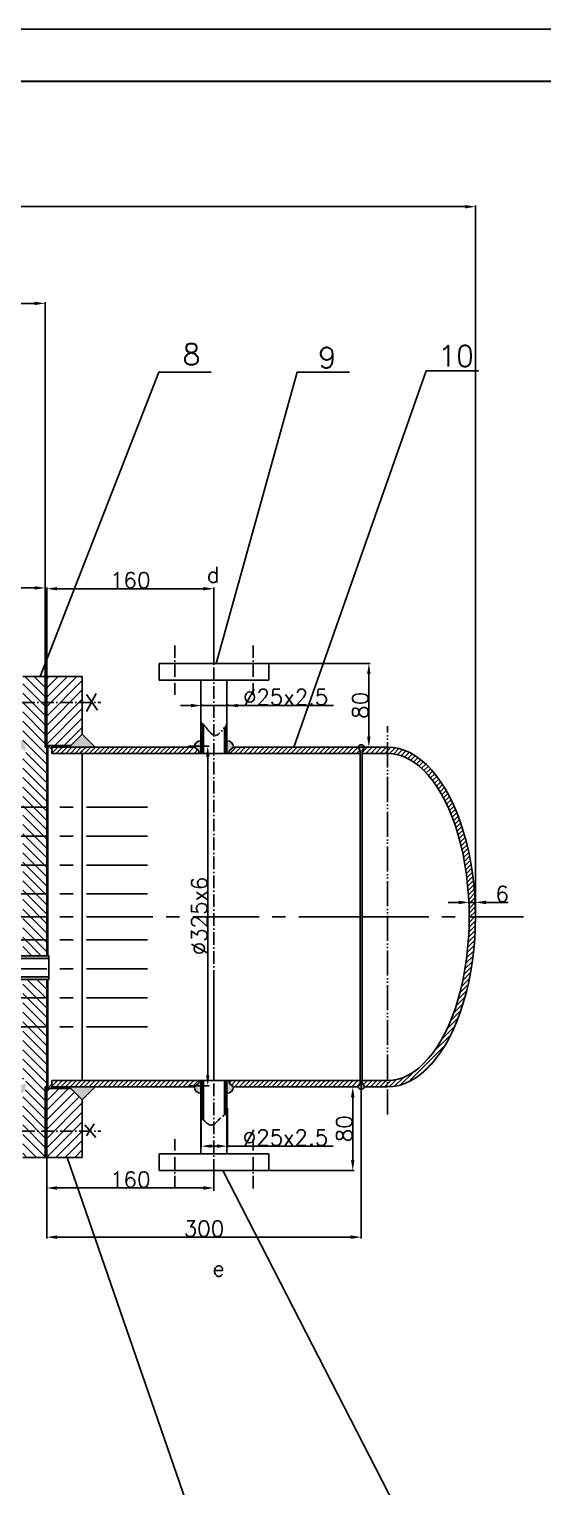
# Model space of a CAD drawing. Header units: millimetres. Extents: x 0 to 4205, y 0 to 2970.
# Drawn here: x 2637 to 3129, y 1576 to 2970 of the extents above; entities that cross this region are included whole.
import ezdxf

# ---------------------------------------------------------------- set-up
doc = ezdxf.new("R2010")
doc.units = ezdxf.units.MM
for name, pattern in [('ACAD_ISO05W100', [33, 24, -3, 0, -3, 0, -3]), ('ACAD_ISO10W100', [18, 12, -3, 0, -3]), ('CENTER', [50.8, 31.75, -6.35, 6.35, -6.35]), ('CENTERX2', [101.6, 63.5, -12.7, 12.7, -12.7])]:
    doc.linetypes.add(name, pattern=pattern)
for name, color, linetype in [('中心线', 10, 'CENTER'), ('双点划线', 90, 'ACAD_ISO10W100'), ('文字', 130, 'Continuous'), ('点划线', 51, 'Continuous'), ('粗线', 160, 'Continuous'), ('细线', 7, 'Continuous')]:
    doc.layers.add(name, color=color, linetype=linetype)
doc.styles.get("Standard").update_dxf_attribs({"font": 'txt.shx'})
doc.dimstyles.new('ISO-25', dxfattribs={"dimtxt": 15, "dimasz": 10, "dimexe": 1.25, "dimexo": 0.625, "dimtad": 1, "dimdsep": 46, "dimtxsty": 'Standard', "dimcen": 10, "dimadec": 0, "dimazin": 0, "dimtfac": 1, "dimtmove": 0, "dimatfit": 3, "dimldrblk": 'NONE', "dimfxl": 0, "dimarcsym": 0})

# ---------------------------------------------------------------- blocks, each defined once
blk = doc.blocks.new('*D9')
at = {"layer": 'Defpoints', "color": 0}
for p in [(2654.2, 1890.7), (2814.2, 1878.2), (2814.2, 1861.5)]:
    blk.add_point(p, dxfattribs=at)
at = {"layer": '细线', "color": 0, "lineweight": -2}
for p, q in [((2654.2, 1890.1), (2654.2, 1860.3)), ((2814.2, 1877.6), (2814.2, 1860.3)), ((2664.2, 1861.5), (2804.2, 1861.5))]:
    blk.add_line(p, q, dxfattribs=at)
at = {"layer": '细线', "color": 0}
for points in [[(2664.2, 1863.2), (2664.2, 1859.8), (2654.2, 1861.5)], [(2804.2, 1863.2), (2804.2, 1859.8), (2814.2, 1861.5)]]:
    blk.add_solid(points, dxfattribs=at)
at = {"layer": '细线', "color": 0, "insert": (2734.2, 1869.6), "char_height": 15, "attachment_point": 5}
blk.add_mtext('160', dxfattribs=at)
blk = doc.blocks.new('_None')
blk = doc.blocks.new('*D10')
at = {"layer": 'Defpoints', "color": 0}
for p in [(2814.2, 2434.7), (2814.2, 2363.2), (2654.2, 2350.7)]:
    blk.add_point(p, dxfattribs=at)
at = {"layer": '细线', "color": 0, "lineweight": -2}
for p, q in [((2654.2, 2351.4), (2654.2, 2436)), ((2664.2, 2434.7), (2804.2, 2434.7)), ((2814.2, 2363.9), (2814.2, 2436))]:
    blk.add_line(p, q, dxfattribs=at)
at = {"layer": '细线', "color": 0}
for points in [[(2664.2, 2436.4), (2664.2, 2433.1), (2654.2, 2434.7)], [(2804.2, 2436.4), (2804.2, 2433.1), (2814.2, 2434.7)]]:
    blk.add_solid(points, dxfattribs=at)
at = {"layer": '细线', "color": 0, "insert": (2734.2, 2442.9), "char_height": 15, "attachment_point": 5}
blk.add_mtext('160', dxfattribs=at)
blk = doc.blocks.new('*D21')
at = {"layer": 'Defpoints', "color": 0}
for p in [(3064.5, 2800.2), (313, 2122), (3064.5, 2120.7)]:
    blk.add_point(p, dxfattribs=at)
at = {"layer": '细线', "color": 0, "lineweight": -2}
for p, q in [((313, 2122.6), (313, 2801.4)), ((323, 2800.2), (3054.5, 2800.2)), ((3064.5, 2121.4), (3064.5, 2801.4))]:
    blk.add_line(p, q, dxfattribs=at)
at = {"layer": '细线', "color": 0}
for points in [[(323, 2801.8), (323, 2798.5), (313, 2800.2)], [(3054.5, 2801.8), (3054.5, 2798.5), (3064.5, 2800.2)]]:
    blk.add_solid(points, dxfattribs=at)
at = {"layer": '细线', "color": 0, "insert": (1688.7, 2808.3), "char_height": 15, "attachment_point": 5}
blk.add_mtext('2512', dxfattribs=at)
blk = doc.blocks.new('*D24')
at = {"layer": 'Defpoints', "color": 0}
for p in [(2652.7, 2707.7), (747.7, 2351.4), (2652.7, 2283.2)]:
    blk.add_point(p, dxfattribs=at)
at = {"layer": '细线', "color": 0, "lineweight": -2}
for p, q in [((747.7, 2352), (747.7, 2708.9)), ((757.7, 2707.7), (2642.7, 2707.7)), ((2652.7, 2283.9), (2652.7, 2708.9))]:
    blk.add_line(p, q, dxfattribs=at)
at = {"layer": '细线', "color": 0}
for points in [[(757.7, 2709.3), (757.7, 2706), (747.7, 2707.7)], [(2642.7, 2709.3), (2642.7, 2706), (2652.7, 2707.7)]]:
    blk.add_solid(points, dxfattribs=at)
at = {"layer": '细线', "color": 0, "insert": (1700.2, 2715.8), "char_height": 15, "attachment_point": 5}
blk.add_mtext('1665', dxfattribs=at)
blk = doc.blocks.new('*D31')
at = {"layer": 'Defpoints', "color": 0}
for p in [(2652.7, 2435.5), (2454.7, 2403.9), (2652.7, 2350.7)]:
    blk.add_point(p, dxfattribs=at)
at = {"layer": '细线', "color": 0, "lineweight": -2}
for p, q in [((2454.7, 2404.5), (2454.7, 2436.8)), ((2464.7, 2435.5), (2642.7, 2435.5)), ((2652.7, 2351.4), (2652.7, 2436.8))]:
    blk.add_line(p, q, dxfattribs=at)
at = {"layer": '细线', "color": 0}
for points in [[(2464.7, 2437.2), (2464.7, 2433.8), (2454.7, 2435.5)], [(2642.7, 2437.2), (2642.7, 2433.8), (2652.7, 2435.5)]]:
    blk.add_solid(points, dxfattribs=at)
at = {"layer": '细线', "color": 0, "insert": (2553.7, 2443.6), "char_height": 15, "attachment_point": 5}
blk.add_mtext('200', dxfattribs=at)
blk = doc.blocks.new('*D34')
at = {"layer": 'Defpoints', "color": 0}
for p in [(2802.3, 2323), (2827.3, 2323), (2827.3, 2323)]:
    blk.add_point(p, dxfattribs=at)
at = {"layer": '细线', "color": 0, "lineweight": -2}
for p, q in [((2792.3, 2323), (2782.3, 2323)), ((2802.3, 2323.6), (2802.3, 2324.2)), ((2802.3, 2323), (2812.3, 2323)), ((2812.3, 2323), (2817.3, 2323)), ((2827.3, 2323), (2817.3, 2323)), ((2827.3, 2323.6), (2827.3, 2324.2)), ((2827.3, 2323), (2928.6, 2323)), ((2837.3, 2323), (2847.3, 2323))]:
    blk.add_line(p, q, dxfattribs=at)
at = {"layer": '细线', "color": 0}
for points in [[(2792.3, 2324.6), (2792.3, 2321.3), (2802.3, 2323)], [(2837.3, 2324.6), (2837.3, 2321.3), (2827.3, 2323)]]:
    blk.add_solid(points, dxfattribs=at)
at = {"layer": '细线', "color": 0, "insert": (2882.9, 2331.1), "char_height": 15, "attachment_point": 5}
blk.add_mtext('%%c25x2.5', dxfattribs=at)
blk = doc.blocks.new('*D35')
at = {"layer": 'Defpoints', "color": 0}
for p in [(2789.2, 2284.2), (2789.7, 1959.2), (2808.3, 1959.2)]:
    blk.add_point(p, dxfattribs=at)
at = {"layer": '细线', "color": 0, "lineweight": -2}
for p, q in [((2789.9, 2284.2), (2809.6, 2284.2)), ((2808.3, 2274.2), (2808.3, 1969.2)), ((2790.3, 1959.2), (2809.6, 1959.2))]:
    blk.add_line(p, q, dxfattribs=at)
at = {"layer": '细线', "color": 0}
for points in [[(2806.7, 2274.2), (2810, 2274.2), (2808.3, 2284.2)], [(2806.7, 1969.2), (2810, 1969.2), (2808.3, 1959.2)]]:
    blk.add_solid(points, dxfattribs=at)
at = {"layer": '细线', "color": 0, "insert": (2800.2, 2121.7), "char_height": 15, "attachment_point": 5, "rotation": 90}
blk.add_mtext('%%c325x6', dxfattribs=at)
blk = doc.blocks.new('*D36')
at = {"layer": 'Defpoints', "color": 0}
for p in [(2827.1, 1938.4), (2802.1, 1935.8), (2827.1, 1901.5)]:
    blk.add_point(p, dxfattribs=at)
at = {"layer": '细线', "color": 0, "lineweight": -2}
for p, q in [((2802.1, 1935.2), (2802.1, 1900.3)), ((2827.1, 1937.7), (2827.1, 1900.3)), ((2812.1, 1901.5), (2817.1, 1901.5)), ((2827.1, 1901.5), (2928.4, 1901.5))]:
    blk.add_line(p, q, dxfattribs=at)
at = {"layer": '细线', "color": 0}
for points in [[(2812.1, 1903.2), (2812.1, 1899.9), (2802.1, 1901.5)], [(2817.1, 1903.2), (2817.1, 1899.9), (2827.1, 1901.5)]]:
    blk.add_solid(points, dxfattribs=at)
at = {"layer": '细线', "color": 0, "insert": (2882.7, 1909.7), "char_height": 15, "attachment_point": 5}
blk.add_mtext('%%c25x2.5', dxfattribs=at)
blk = doc.blocks.new('*D37')
at = {"layer": 'Defpoints', "color": 0}
for p in [(2955.2, 1964.2), (2654.2, 1890.7), (2955.2, 1814.5)]:
    blk.add_point(p, dxfattribs=at)
at = {"layer": '细线', "color": 0, "lineweight": -2}
for p, q in [((2955.2, 1963.6), (2955.2, 1813.3)), ((2654.2, 1890.1), (2654.2, 1813.3)), ((2664.2, 1814.5), (2945.2, 1814.5))]:
    blk.add_line(p, q, dxfattribs=at)
at = {"layer": '细线', "color": 0}
for points in [[(2664.2, 1816.2), (2664.2, 1812.8), (2654.2, 1814.5)], [(2945.2, 1816.2), (2945.2, 1812.8), (2955.2, 1814.5)]]:
    blk.add_solid(points, dxfattribs=at)
at = {"layer": '细线', "color": 0, "insert": (2804.7, 1822.6), "char_height": 15, "attachment_point": 5}
blk.add_mtext('300', dxfattribs=at)
blk = doc.blocks.new('*D66')
at = {"layer": 'Defpoints', "color": 0}
for p in [(2846.7, 2363.2), (2832.9, 2283.2), (2962.5, 2283.2)]:
    blk.add_point(p, dxfattribs=at)
at = {"layer": '细线', "color": 0, "lineweight": -2}
for p, q in [((2847.4, 2363.2), (2963.7, 2363.2)), ((2962.5, 2353.2), (2962.5, 2293.2)), ((2833.5, 2283.2), (2963.7, 2283.2))]:
    blk.add_line(p, q, dxfattribs=at)
at = {"layer": '细线', "color": 0}
for points in [[(2960.8, 2353.2), (2964.1, 2353.2), (2962.5, 2363.2)], [(2960.8, 2293.2), (2964.1, 2293.2), (2962.5, 2283.2)]]:
    blk.add_solid(points, dxfattribs=at)
at = {"layer": '细线', "color": 0, "insert": (2954.3, 2323.2), "char_height": 15, "attachment_point": 5, "rotation": 90}
blk.add_mtext('80', dxfattribs=at)
blk = doc.blocks.new('*D67')
at = {"layer": 'Defpoints', "color": 0}
for p in [(3064.5, 2134.7), (3058.5, 2120.7), (3064.5, 2121.6)]:
    blk.add_point(p, dxfattribs=at)
at = {"layer": '细线', "color": 0, "lineweight": -2}
for p, q in [((3048.5, 2134.7), (3038.5, 2134.7)), ((3058.5, 2121.4), (3058.5, 2136)), ((3058.5, 2134.7), (3064.5, 2134.7)), ((3064.5, 2122.2), (3064.5, 2136)), ((3074.5, 2134.7), (3095.7, 2134.7))]:
    blk.add_line(p, q, dxfattribs=at)
at = {"layer": '细线', "color": 0}
for points in [[(3048.5, 2136.4), (3048.5, 2133), (3058.5, 2134.7)], [(3074.5, 2136.4), (3074.5, 2133), (3064.5, 2134.7)]]:
    blk.add_solid(points, dxfattribs=at)
at = {"layer": '细线', "color": 0, "insert": (3090.1, 2142.8), "char_height": 15, "attachment_point": 5}
blk.add_mtext('6', dxfattribs=at)
blk = doc.blocks.new('*D84')
at = {"layer": 'Defpoints', "color": 0}
for p in [(2833.8, 1958.2), (2866.7, 1878.2), (2947.1, 1878.2)]:
    blk.add_point(p, dxfattribs=at)
at = {"layer": '细线', "color": 0, "lineweight": -2}
for p, q in [((2834.4, 1958.2), (2948.3, 1958.2)), ((2947.1, 1948.2), (2947.1, 1888.2)), ((2867.4, 1878.2), (2948.3, 1878.2))]:
    blk.add_line(p, q, dxfattribs=at)
at = {"layer": '细线', "color": 0}
for points in [[(2945.4, 1948.2), (2948.7, 1948.2), (2947.1, 1958.2)], [(2945.4, 1888.2), (2948.7, 1888.2), (2947.1, 1878.2)]]:
    blk.add_solid(points, dxfattribs=at)
at = {"layer": '细线', "color": 0, "insert": (2938.9, 1918.2), "char_height": 15, "attachment_point": 5, "rotation": 90}
blk.add_mtext('80', dxfattribs=at)

msp = doc.modelspace()

# ---------------------------------------------------------------- hatches: boundary and pattern name
at = {"layer": '文字'}
h = msp.add_hatch(dxfattribs=at)
h.set_pattern_fill('ANSI31', color=256, scale=2, angle=90, style=0)
h.paths.add_polyline_path([(2652.729, 2350.738), (2631.229, 2350.738), (2631.229, 2325.738), (2652.729, 2325.738)])
h.paths.add_polyline_path([(2652.729, 2325.738), (2631.229, 2325.738), (2631.229, 2289.218), (2634.229, 2286.238), (2634.229, 2275.738), (2631.229, 2275.738), (2631.229, 2225.868), (2654.229, 2225.868), (2654.229, 2277.238), (2654.229, 2283.238), (2652.729, 2283.238)])
h.paths.add_polyline_path([(2654.229, 2225.868), (2631.229, 2225.868), (2631.229, 2198.158), (2654.229, 2198.158)])
h.paths.add_polyline_path([(2654.229, 2198.158), (2631.229, 2198.158), (2631.229, 2170.448), (2654.229, 2170.448)])
h.paths.add_polyline_path([(2654.229, 2170.448), (2631.229, 2170.448), (2631.229, 2142.738), (2654.229, 2142.738)])
h.paths.add_polyline_path([(2654.229, 2142.738), (2631.229, 2142.738), (2631.229, 2120.738), (2654.229, 2120.738)])
h.paths.add_polyline_path([(2654.229, 2120.738), (2631.229, 2120.738), (2631.229, 2098.738), (2654.229, 2098.738)])
h.paths.add_polyline_path([(2654.229, 2098.738), (2631.229, 2098.738), (2631.229, 2083.528), (2654.229, 2083.528)])
h.paths.add_polyline_path([(2654.229, 2061.028), (2631.229, 2061.028), (2631.229, 2043.318), (2654.229, 2043.318)])
h.paths.add_polyline_path([(2654.229, 2043.318), (2631.229, 2043.318), (2631.229, 2015.608), (2654.229, 2015.608)])
h.paths.add_polyline_path([(2654.229, 2015.608), (2631.229, 2015.608), (2631.229, 1965.738), (2634.229, 1965.738), (2634.229, 1962.238), (2634.229, 1955.238), (2631.229, 1952.258), (2631.229, 1915.738), (2652.729, 1915.738), (2652.729, 1958.238), (2654.229, 1958.238), (2654.229, 1964.238)])
h.paths.add_polyline_path([(2652.729, 1915.738), (2631.229, 1915.738), (2631.229, 1890.738), (2652.729, 1890.738)])
h = msp.add_hatch(dxfattribs=at)
h.set_pattern_fill('ANSI37', color=256, scale=0.25, style=0)
h.paths.add_polyline_path([(2654.229, 2350.738), (2652.729, 2350.738), (2652.729, 2338.738), (2654.229, 2338.738)])
h.paths.add_polyline_path([(2654.229, 2312.738), (2652.729, 2312.738), (2652.729, 2283.238), (2654.229, 2283.238)])
h.paths.add_polyline_path([(2654.229, 1958.238), (2652.729, 1958.238), (2652.729, 1928.738), (2654.229, 1928.738)])
h.paths.add_polyline_path([(2654.229, 1902.738), (2652.729, 1902.738), (2652.729, 1890.738), (2654.229, 1890.738)])
h = msp.add_hatch(dxfattribs=at)
h.set_pattern_fill('ANSI31', color=256, scale=2, style=0)
h.paths.add_polyline_path([(2688.229, 2350.738), (2656.229, 2350.738), (2654.229, 2350.738), (2654.229, 2325.738), (2688.229, 2325.738)])
h.paths.add_polyline_path([(2688.229, 1915.738), (2654.229, 1915.738), (2654.229, 1890.738), (2656.229, 1890.738), (2688.229, 1890.738)])
h.paths.add_polyline_path([(2677.229, 2284.738), (2688.229, 2295.738), (2688.229, 2325.738), (2654.229, 2325.738), (2654.229, 2284.738)])
h.paths.add_polyline_path([(2688.229, 1945.738), (2677.229, 1956.738), (2654.229, 1956.738), (2654.229, 1915.738), (2688.229, 1915.738)])
h = msp.add_hatch(dxfattribs=at)
h.set_pattern_fill('ANSI31', color=256, scale=0.25, angle=90, style=0)
edge = h.paths.add_edge_path()
edge.add_spline(control_points=[(2826.717, 2305.35), (2825.873, 2304.24), (2825.04, 2303.101), (2824.217, 2301.996)], knot_values=[54.02409437, 54.02409437, 54.02409437, 54.02409437, 57.40493675, 57.40493675, 57.40493675, 57.40493675], degree=3, periodic=0)
edge.add_line((2824.217, 2301.996), (2824.217, 2277.238))
edge.add_line((2824.217, 2277.238), (2826.717, 2277.238))
edge.add_line((2826.717, 2277.238), (2826.717, 2305.35))
edge = h.paths.add_edge_path()
edge.add_spline(control_points=[(2804.217, 2304.721), (2803.409, 2305.538), (2802.578, 2306.273), (2801.717, 2306.863)], knot_values=[22.89540371, 22.89540371, 22.89540371, 22.89540371, 25.95699205, 25.95699205, 25.95699205, 25.95699205], degree=3, periodic=0)
edge.add_line((2801.717, 2306.863), (2801.717, 2277.238))
edge.add_line((2801.717, 2277.238), (2804.217, 2277.238))
edge.add_line((2804.217, 2277.238), (2804.217, 2304.721))
edge = h.paths.add_edge_path()
edge.add_line((2826.717, 1964.238), (2824.217, 1964.238))
edge.add_line((2824.217, 1964.238), (2824.217, 1930.962))
edge.add_spline(control_points=[(2824.217, 1930.962), (2824.511, 1931.072), (2825.345, 1931.291), (2826.177, 1931.21), (2826.717, 1931.059)], knot_values=[52.09360742, 52.09360742, 52.09360742, 52.09360742, 53.19528586, 55.22456779, 55.22456779, 55.22456779, 55.22456779], degree=3, periodic=0)
edge.add_line((2826.717, 1931.059), (2826.717, 1964.238))
edge = h.paths.add_edge_path()
edge.add_line((2804.217, 1964.238), (2801.717, 1964.238))
edge.add_line((2801.717, 1964.238), (2801.717, 1928.553))
edge.add_spline(control_points=[(2801.717, 1928.553), (2802.553, 1927.966), (2803.387, 1927.252), (2804.217, 1926.509)], knot_values=[24.7593455, 24.7593455, 24.7593455, 24.7593455, 27.71247133, 27.71247133, 27.71247133, 27.71247133], degree=3, periodic=0)
edge.add_line((2804.217, 1926.509), (2804.217, 1964.238))
edge = h.paths.add_edge_path()
edge.add_line((1788.724, 1964.238), (1786.224, 1964.238))
edge.add_line((1786.224, 1964.238), (1786.224, 1912.844))
edge.add_spline(control_points=[(1786.224, 1912.844), (1787.051, 1913.438), (1787.885, 1914.116), (1788.724, 1914.856)], knot_values=[64.6773214, 64.6773214, 64.6773214, 64.6773214, 67.70936171, 67.70936171, 67.70936171, 67.70936171], degree=3, periodic=0)
edge.add_line((1788.724, 1914.856), (1788.724, 1964.238))
edge = h.paths.add_edge_path()
edge.add_line((1766.224, 1964.238), (1763.724, 1964.238))
edge.add_line((1763.724, 1964.238), (1763.724, 1924.631))
edge.add_spline(control_points=[(1763.724, 1924.631), (1764.576, 1923.873), (1765.407, 1923.016), (1766.224, 1922.105)], knot_values=[34.55100442, 34.55100442, 34.55100442, 34.55100442, 37.86972852, 37.86972852, 37.86972852, 37.86972852], degree=3, periodic=0)
edge.add_line((1766.224, 1922.105), (1766.224, 1964.238))
msp.add_hatch(color=10, dxfattribs=at).paths.add_polyline_path([(2956.229, 2279.238), (2958.311, 2283.238, 0.74108508), (2952.146, 2283.238), (2954.229, 2279.238), (2954.229, 1962.238), (2952.146, 1958.238, 0.74108508), (2958.311, 1958.238), (2956.229, 1962.238)])
h = msp.add_hatch(color=6, dxfattribs=at)
h.paths.add_polyline_path([(2454.729, 2083.528), (1676.305, 2083.528), (1676.305, 2081.028), (2454.729, 2081.028)])
h.paths.add_polyline_path([(2454.729, 2063.528), (1676.305, 2063.528), (1676.305, 2061.028), (2454.729, 2061.028)])
h.paths.add_polyline_path([(2656.229, 2083.528), (2454.729, 2083.528), (2454.729, 2081.028), (2656.229, 2081.028)])
h.paths.add_polyline_path([(2656.229, 2063.528), (2454.729, 2063.528), (2454.729, 2061.028), (2656.229, 2061.028)])
at = {"layer": '细线'}
h = msp.add_hatch(color=1, dxfattribs=at)
h.paths.add_polyline_path([(771.229, 2289.107), (768.311, 2286.238), (768.229, 2279.238), (775.183, 2283.238), (777.08, 2283.238, 0.45754029)])
h.paths.add_polyline_path([(777.08, 1958.238), (775.183, 1958.238), (768.229, 1962.238), (768.311, 1955.239), (771.229, 1952.37, 0.45754029)])
h.paths.add_polyline_path([(2634.229, 2286.238), (2631.229, 2289.218, 0.41421356), (2625.249, 2283.238), (2627.283, 2283.238), (2634.229, 2279.238)])
h.paths.add_polyline_path([(2634.229, 1955.238), (2634.229, 1962.238), (2627.247, 1958.218), (2627.267, 1958.238), (2625.249, 1958.238, 0.41421356), (2631.229, 1952.258)])
h.paths.add_polyline_path([(2688.229, 2295.738), (2675.729, 2283.238), (2700.7, 2283.238)])
h.paths.add_polyline_path([(2659.229, 2284.738), (2655.229, 2284.738), (2659.229, 2280.797)])
h.paths.add_polyline_path([(2659.229, 1960.68), (2655.229, 1956.738), (2659.229, 1956.738)])
h.paths.add_polyline_path([(2700.7, 1958.238), (2675.729, 1958.238), (2688.229, 1945.738)])
h = msp.add_hatch(color=1, dxfattribs=at)
h.paths.add_polyline_path([(2801.717, 2289.368, 0.41421356), (2795.587, 2283.238), (2799.717, 2279.774), (2799.717, 2277.238), (2801.717, 2277.238)])
h.paths.add_polyline_path([(2826.717, 2289.368), (2826.717, 2277.238), (2828.74, 2277.238), (2828.74, 2279.774), (2832.87, 2283.238, 0.41534281)])
h = msp.add_hatch(color=1, dxfattribs=at)
h.paths.add_polyline_path([(2801.717, 1964.238), (2799.717, 1964.238), (2799.717, 1961.702), (2795.587, 1958.238, 0.41421356), (2801.717, 1952.108)])
h.paths.add_polyline_path([(2832.87, 1958.238), (2828.74, 1961.702), (2828.74, 1964.238), (2826.717, 1964.238), (2826.717, 1952.108, 0.41534281)])

# ---------------------------------------------------------------- linework, layer by layer
at = {"layer": '中心线', "linetype": 'CENTERX2'}
for p, q in [((1676.305, 2225.868), (2750.738, 2225.868)), ((1676.305, 2198.158), (2750.738, 2198.158)), ((1676.305, 2170.448), (2750.738, 2170.448)), ((1676.305, 2142.738), (2750.738, 2142.738)), ((1676.305, 2098.738), (2750.738, 2098.738)), ((1676.305, 2071.028), (2750.738, 2071.028)), ((1676.305, 2043.318), (2750.738, 2043.318)), ((1676.305, 2015.608), (2750.738, 2015.608))]:
    msp.add_line(p, q, dxfattribs=at)
at = {"layer": '中心线', "color": 2, "linetype": 'CENTERX2'}
for p, q in [((1676.305, 2120.738), (2954.229, 2120.738)), ((2956.229, 2120.738), (3110.447, 2120.738))]:
    msp.add_line(p, q, dxfattribs=at)
at = {"layer": '双点划线', "linetype": 'ACAD_ISO05W100'}
msp.add_line((2980.229, 1931.847), (2980.229, 2303.257), dxfattribs=at)
for points, knots in [([(2801.717, 2306.863), (2806.758, 2303.412), (2814.534, 2287.137), (2822.578, 2299.906), (2826.717, 2305.35)], [22.89540371, 22.89540371, 22.89540371, 22.89540371, 40.82778476, 57.40493675, 57.40493675, 57.40493675, 57.40493675]), ([(2801.717, 1928.553), (2805.18, 1926.121), (2813.113, 1915.422), (2821.331, 1931.682), (2826.177, 1931.21), (2826.717, 1931.059)], [24.7593455, 24.7593455, 24.7593455, 24.7593455, 36.98666618, 53.19528586, 55.22456779, 55.22456779, 55.22456779, 55.22456779])]:
    msp.add_open_spline(points, degree=3, knots=knots, dxfattribs=at)
at = {"layer": '文字'}
for p, q in [((2659.229, 2282.058), (2660.409, 2283.238)), ((2659.229, 2277.568), (2664.899, 2283.238)), ((2663.389, 2277.238), (2669.389, 2283.238)), ((2667.879, 2277.238), (2673.879, 2283.238)), ((2672.37, 2277.238), (2678.37, 2283.238)), ((2676.86, 2277.238), (2682.86, 2283.238)), ((2681.35, 2277.238), (2687.35, 2283.238)), ((2685.84, 2277.238), (2688.229, 2279.627)), ((2688.229, 2279.627), (2691.84, 2283.238)), ((2690.33, 2277.238), (2696.33, 2283.238)), ((2694.82, 2277.238), (2700.82, 2283.238)), ((2699.31, 2277.238), (2705.31, 2283.238)), ((2703.8, 2277.238), (2709.8, 2283.238)), ((2708.291, 2277.238), (2714.291, 2283.238)), ((2712.781, 2277.238), (2718.781, 2283.238)), ((2717.271, 2277.238), (2723.271, 2283.238)), ((2721.761, 2277.238), (2727.761, 2283.238)), ((2726.251, 2277.238), (2732.251, 2283.238)), ((2730.741, 2277.238), (2736.741, 2283.238)), ((2735.231, 2277.238), (2741.231, 2283.238)), ((2739.721, 2277.238), (2745.721, 2283.238)), ((2744.212, 2277.238), (2750.212, 2283.238)), ((2748.702, 2277.238), (2754.702, 2283.238)), ((2753.192, 2277.238), (2759.192, 2283.238)), ((2757.682, 2277.238), (2763.682, 2283.238)), ((2762.172, 2277.238), (2768.172, 2283.238)), ((2766.662, 2277.238), (2772.662, 2283.238)), ((2771.152, 2277.238), (2777.152, 2283.238)), ((2775.643, 2277.238), (2781.643, 2283.238)), ((2780.133, 2277.238), (2786.133, 2283.238)), ((2784.623, 2277.238), (2790.623, 2283.238)), ((2789.113, 2277.238), (2795.113, 2283.238)), ((2795.227, 2277.238), (2798.654, 2280.666)), ((2829.524, 2277.238), (2835.524, 2283.238)), ((2834.014, 2277.238), (2840.014, 2283.238)), ((2838.504, 2277.238), (2844.504, 2283.238)), ((2842.994, 2277.238), (2848.994, 2283.238)), ((2847.485, 2277.238), (2853.485, 2283.238)), ((2851.975, 2277.238), (2857.975, 2283.238)), ((2856.465, 2277.238), (2862.465, 2283.238)), ((2860.955, 2277.238), (2866.955, 2283.238)), ((2865.445, 2277.238), (2871.445, 2283.238)), ((2869.935, 2277.238), (2875.935, 2283.238)), ((2874.425, 2277.238), (2880.425, 2283.238)), ((2878.915, 2277.238), (2884.915, 2283.238)), ((2883.406, 2277.238), (2889.406, 2283.238)), ((2887.896, 2277.238), (2893.896, 2283.238)), ((2892.386, 2277.238), (2898.386, 2283.238)), ((2896.876, 2277.238), (2902.876, 2283.238)), ((2901.366, 2277.238), (2907.366, 2283.238)), ((2905.856, 2277.238), (2911.856, 2283.238)), ((2910.346, 2277.238), (2916.346, 2283.238)), ((2914.836, 2277.238), (2920.836, 2283.238)), ((2919.327, 2277.238), (2925.327, 2283.238)), ((2923.817, 2277.238), (2929.817, 2283.238)), ((2928.307, 2277.238), (2934.307, 2283.238)), ((2932.797, 2277.238), (2938.797, 2283.238)), ((2937.287, 2277.238), (2943.287, 2283.238)), ((2941.777, 2277.238), (2947.777, 2283.238)), ((2946.267, 2277.238), (2952.188, 2283.159)), ((2950.757, 2277.238), (2953.725, 2280.206)), ((2956.229, 2278.219), (2961.248, 2283.238)), ((2959.738, 2277.238), (2965.738, 2283.238)), ((2964.228, 2277.238), (2970.228, 2283.238)), ((2968.718, 2277.238), (2974.718, 2283.238)), ((2973.208, 2277.238), (2979.208, 2283.238)), ((2977.698, 2277.238), (2980.229, 2279.769)), ((2980.229, 2279.769), (2983.57, 2283.11)), ((2982.142, 2277.192), (2987.57, 2282.62)), ((2986.219, 2276.779), (2991.276, 2281.835)), ((2989.955, 2276.025), (2994.74, 2280.81)), ((2993.419, 2274.999), (2998.002, 2279.581)), ((2996.66, 2273.749), (3001.089, 2278.178)), ((2999.711, 2272.31), (3004.023, 2276.623)), ((3002.598, 2270.707), (3006.822, 2274.931)), ((3005.341, 2268.96), (3009.498, 2273.117)), ((3007.955, 2267.084), (3012.063, 2271.192)), ((3010.454, 2265.092), (3014.526, 2269.164)), ((3012.846, 2262.994), (3016.894, 2267.043)), ((3015.14, 2260.799), (3019.175, 2264.833)), ((3017.345, 2258.513), (3021.374, 2262.542)), ((3019.465, 2256.143), (3023.495, 2260.173)), ((3021.506, 2253.694), (3025.543, 2257.731)), ((3023.472, 2251.17), (3027.522, 2255.22)), ((3025.367, 2248.575), (3029.435, 2252.643)), ((3027.195, 2245.913), (3031.284, 2250.002)), ((3028.959, 2243.187), (3033.072, 2247.3)), ((3030.661, 2240.398), (3034.802, 2244.539)), ((3032.303, 2237.551), (3036.475, 2241.722)), ((3033.888, 2234.645), (3038.092, 2238.85)), ((3035.417, 2231.685), (3039.657, 2235.924)), ((3036.892, 2228.669), (3041.169, 2232.946)), ((3038.315, 2225.602), (3042.63, 2229.917)), ((3039.685, 2222.482), (3044.042, 2226.838)), ((3041.006, 2219.312), (3045.404, 2223.711)), ((3042.277, 2216.093), (3046.719, 2220.535)), ((3043.499, 2212.825), (3047.986, 2217.312)), ((3044.673, 2209.509), (3049.207, 2214.043)), ((3045.799, 2206.145), (3050.381, 2210.727)), ((3046.879, 2202.735), (3051.509, 2207.365)), ((3047.912, 2199.277), (3052.592, 2203.958)), ((3048.898, 2195.774), (3053.63, 2200.505)), ((3049.838, 2192.224), (3054.622, 2197.008)), ((3050.733, 2188.628), (3055.57, 2193.465)), ((3051.581, 2184.986), (3056.472, 2189.878)), ((3052.383, 2181.298), (3057.33, 2186.245)), ((3053.138, 2177.563), (3058.142, 2182.567)), ((3053.847, 2173.782), (3058.909, 2178.843)), ((3054.509, 2169.954), (3059.629, 2175.074)), ((3055.123, 2166.078), (3060.304, 2171.258)), ((3055.689, 2162.154), (3060.931, 2167.396)), ((3056.206, 2158.181), (3061.511, 2163.486)), ((3056.674, 2154.158), (3062.043, 2159.528)), ((3057.091, 2150.085), (3062.526, 2155.52)), ((3057.456, 2145.96), (3062.959, 2151.463)), ((3057.768, 2141.782), (3063.341, 2147.355)), ((3058.026, 2137.55), (3063.67, 2143.194)), ((3058.228, 2133.261), (3063.946, 2138.98)), ((3058.372, 2128.915), (3064.167, 2134.71)), ((3058.435, 2115.508), (3063.665, 2120.738)), ((3058.456, 2124.509), (3064.33, 2130.384)), ((3058.478, 2120.041), (3059.175, 2120.738)), ((3059.175, 2120.738), (3064.435, 2125.998)), ((3063.665, 2120.738), (3064.478, 2121.551)), ((3057.884, 2101.487), (3064.212, 2107.815)), ((3058.142, 2106.235), (3064.369, 2112.462)), ((3058.324, 2110.907), (3064.457, 2117.04)), ((3056.61, 2086.743), (3063.279, 2093.411)), ((3057.124, 2091.747), (3063.671, 2098.294)), ((3057.547, 2096.66), (3063.981, 2103.093)), ((3054.438, 2071.1), (3061.541, 2078.203)), ((3055.277, 2076.429), (3062.221, 2083.373)), ((3055.997, 2081.64), (3062.798, 2088.44)), ((3052.352, 2060.034), (3059.831, 2067.513)), ((3053.469, 2065.641), (3060.748, 2072.92)), ((3047.88, 2042.092), (3056.173, 2050.385)), ((3049.589, 2048.291), (3057.564, 2056.265)), ((3051.068, 2054.26), (3058.776, 2061.967)), ((3043.543, 2028.774), (3052.728, 2037.959)), ((3045.89, 2035.611), (3054.575, 2044.296)), ((3037.195, 2013.446), (3048.031, 2024.282)), ((3040.718, 2021.459), (3050.575, 2031.316)), ((3024.703, 1991.974), (3041.079, 2008.35)), ((3032.479, 2004.239), (3044.954, 2016.715)), ((2999.992, 1962.773), (3035.771, 1998.551)), ((3011.75, 1970.04), (3025.915, 1984.206)), ((2987.004, 1958.765), (2995.478, 1967.239)), ((2992.782, 1960.052), (3005.05, 1972.32)), ((2659.229, 1963.259), (2660.208, 1964.238)), ((2659.229, 1958.769), (2664.698, 1964.238)), ((2663.188, 1958.238), (2669.188, 1964.238)), ((2667.679, 1958.238), (2673.679, 1964.238)), ((2672.169, 1958.238), (2678.169, 1964.238)), ((2676.659, 1958.238), (2682.659, 1964.238)), ((2681.149, 1958.238), (2687.149, 1964.238)), ((2685.639, 1958.238), (2691.639, 1964.238)), ((2690.129, 1958.238), (2696.129, 1964.238)), ((2694.619, 1958.238), (2700.619, 1964.238)), ((2699.109, 1958.238), (2705.109, 1964.238)), ((2703.6, 1958.238), (2709.6, 1964.238)), ((2708.09, 1958.238), (2714.09, 1964.238)), ((2712.58, 1958.238), (2718.58, 1964.238)), ((2717.07, 1958.238), (2723.07, 1964.238)), ((2721.56, 1958.238), (2727.56, 1964.238)), ((2726.05, 1958.238), (2732.05, 1964.238)), ((2730.54, 1958.238), (2736.54, 1964.238)), ((2735.03, 1958.238), (2741.03, 1964.238)), ((2739.521, 1958.238), (2745.521, 1964.238)), ((2744.011, 1958.238), (2750.011, 1964.238)), ((2748.501, 1958.238), (2754.501, 1964.238)), ((2752.991, 1958.238), (2758.991, 1964.238)), ((2757.481, 1958.238), (2763.481, 1964.238)), ((2761.971, 1958.238), (2767.971, 1964.238)), ((2766.461, 1958.238), (2772.461, 1964.238)), ((2770.951, 1958.238), (2776.951, 1964.238)), ((2775.442, 1958.238), (2781.442, 1964.238)), ((2779.932, 1958.238), (2785.932, 1964.238)), ((2784.422, 1958.238), (2790.422, 1964.238)), ((2788.912, 1958.238), (2794.912, 1964.238)), ((2793.402, 1958.238), (2799.402, 1964.238)), ((2828.74, 1962.146), (2830.833, 1964.238)), ((2830.941, 1959.856), (2835.323, 1964.238)), ((2833.813, 1958.238), (2839.813, 1964.238)), ((2838.303, 1958.238), (2844.303, 1964.238)), ((2842.794, 1958.238), (2848.794, 1964.238)), ((2847.284, 1958.238), (2853.284, 1964.238)), ((2851.774, 1958.238), (2857.774, 1964.238)), ((2856.264, 1958.238), (2862.264, 1964.238)), ((2860.754, 1958.238), (2866.754, 1964.238)), ((2865.244, 1958.238), (2871.244, 1964.238)), ((2869.734, 1958.238), (2875.734, 1964.238)), ((2874.224, 1958.238), (2880.224, 1964.238)), ((2878.715, 1958.238), (2884.715, 1964.238)), ((2883.205, 1958.238), (2889.205, 1964.238)), ((2887.695, 1958.238), (2893.695, 1964.238)), ((2892.185, 1958.238), (2898.185, 1964.238)), ((2896.675, 1958.238), (2902.675, 1964.238)), ((2901.165, 1958.238), (2907.165, 1964.238)), ((2905.655, 1958.238), (2911.655, 1964.238)), ((2910.145, 1958.238), (2916.145, 1964.238)), ((2914.636, 1958.238), (2920.636, 1964.238)), ((2919.126, 1958.238), (2925.126, 1964.238)), ((2923.616, 1958.238), (2929.616, 1964.238)), ((2928.106, 1958.238), (2934.106, 1964.238)), ((2932.596, 1958.238), (2938.596, 1964.238)), ((2937.086, 1958.238), (2943.086, 1964.238)), ((2941.576, 1958.238), (2947.576, 1964.238)), ((2946.066, 1958.238), (2952.066, 1964.238)), ((2950.557, 1958.238), (2953.873, 1961.554)), ((2956.229, 1963.91), (2956.557, 1964.238)), ((2957.193, 1960.385), (2961.047, 1964.238)), ((2959.537, 1958.238), (2965.537, 1964.238)), ((2964.027, 1958.238), (2970.027, 1964.238)), ((2968.517, 1958.238), (2974.517, 1964.238)), ((2973.007, 1958.238), (2979.007, 1964.238)), ((2977.497, 1958.238), (2980.229, 1960.97)), ((2980.229, 1960.97), (2983.647, 1964.388)), ((2982.024, 1958.275), (2988.966, 1965.217))]:
    msp.add_line(p, q, dxfattribs=at)
at = {"layer": '点划线', "linetype": 'ACAD_ISO10W100'}
for p, q in [((2814.229, 1858.819), (2814.229, 2426.582)), ((2776.729, 2380.464), (2776.729, 2333.295)), ((2851.729, 2380.464), (2851.729, 2333.295)), ((2612.769, 2325.738), (2706.023, 2325.738)), ((2612.769, 1915.738), (2706.023, 1915.738)), ((2776.729, 1861.013), (2776.729, 1908.182)), ((2851.729, 1861.013), (2851.729, 1908.182))]:
    msp.add_line(p, q, dxfattribs=at)
at = {"layer": '粗线'}
for p, q in [((4155, 2920), (125, 2920)), ((2761.729, 2363.238), (2866.729, 2363.238)), ((2761.729, 2347.238), (2761.729, 2363.238)), ((2866.729, 2347.238), (2866.729, 2363.238)), ((2631.229, 2350.738), (2656.229, 2350.738)), ((2652.729, 2283.238), (2652.729, 2350.738)), ((2654.229, 2277.238), (2654.229, 2350.738)), ((2656.229, 2350.738), (2688.229, 2350.738)), ((2688.229, 2295.738), (2688.229, 2350.738)), ((2761.729, 2347.238), (2866.729, 2347.238)), ((2801.717, 2277.238), (2801.717, 2347.238)), ((2814.229, 2347.238), (2866.729, 2347.238)), ((2826.717, 2277.238), (2826.717, 2347.238)), ((2654.229, 2338.738), (2652.729, 2338.738)), ((2654.229, 2312.738), (2652.729, 2312.738)), ((2804.217, 2277.238), (2804.217, 2304.721)), ((2824.217, 2277.238), (2824.217, 2301.996)), ((2675.729, 2283.238), (2688.229, 2295.738)), ((2688.229, 2295.738), (2700.7, 2283.238)), ((2652.729, 2283.238), (2654.229, 2283.238)), ((2654.229, 2284.738), (2677.229, 2284.738)), ((2654.229, 2083.528), (2654.229, 2277.238)), ((2655.229, 2284.738), (2659.229, 2280.797)), ((2655.229, 2284.738), (2659.229, 2284.738)), ((2655.229, 2284.738), (2655.229, 2083.528)), ((2659.229, 2284.738), (2659.229, 2277.238)), ((2659.229, 2283.238), (2795.587, 2283.238)), ((2659.229, 2277.238), (2954.229, 2277.238)), ((2688.229, 1964.238), (2688.229, 2277.238)), ((2799.717, 2279.774), (2795.587, 2283.238)), ((2799.717, 2277.238), (2799.717, 2279.774)), ((2828.74, 2279.774), (2832.87, 2283.238)), ((2828.74, 2277.238), (2828.74, 2279.774)), ((2832.87, 2283.238), (2952.146, 2283.238)), ((2954.229, 2279.238), (2952.146, 2283.238)), ((2954.229, 1962.238), (2954.229, 2279.238)), ((2956.229, 2279.238), (2958.311, 2283.238)), ((2956.229, 1962.238), (2956.229, 2279.238)), ((2956.229, 2277.238), (2980.229, 2277.238)), ((2958.311, 2283.238), (2980.229, 2283.238)), ((1676.305, 2083.528), (2656.229, 2083.528)), ((1676.305, 2081.028), (2656.229, 2081.028)), ((2656.229, 2061.028), (2656.229, 2083.528)), ((1676.305, 2063.528), (2656.229, 2063.528)), ((1676.305, 2061.028), (2656.229, 2061.028)), ((2654.229, 1964.238), (2654.229, 2061.028)), ((2655.229, 2061.028), (2655.229, 1956.738)), ((2814.229, 1964.238), (2814.229, 2061.028)), ((2652.729, 1890.738), (2652.729, 1958.238)), ((2652.729, 1958.238), (2654.229, 1958.238)), ((2654.229, 1890.738), (2654.229, 1964.238)), ((2654.229, 1956.738), (2677.229, 1956.738)), ((2655.229, 1956.738), (2659.229, 1960.68)), ((2659.229, 1956.738), (2659.229, 1964.238)), ((2659.229, 1964.238), (2954.229, 1964.238)), ((2659.229, 1958.238), (2795.587, 1958.238)), ((2675.729, 1958.238), (2688.229, 1945.738)), ((2688.229, 1945.738), (2700.7, 1958.238)), ((2799.717, 1961.702), (2795.587, 1958.238)), ((2799.717, 1964.238), (2799.717, 1961.702)), ((2801.717, 1964.238), (2801.717, 1894.238)), ((2804.217, 1964.238), (2804.217, 1926.509)), ((2824.217, 1964.238), (2824.217, 1930.962)), ((2826.717, 1964.238), (2826.717, 1894.238)), ((2828.74, 1964.238), (2828.74, 1961.702)), ((2828.74, 1961.702), (2832.87, 1958.238)), ((2832.87, 1958.238), (2952.146, 1958.238)), ((2954.229, 1962.238), (2952.146, 1958.238)), ((2956.229, 1964.238), (2980.229, 1964.238)), ((2956.229, 1962.238), (2958.311, 1958.238)), ((2958.311, 1958.238), (2980.229, 1958.238)), ((2688.229, 1890.738), (2688.229, 1945.738)), ((2654.229, 1928.738), (2652.729, 1928.738)), ((2654.229, 1902.738), (2652.729, 1902.738)), ((2631.229, 1890.738), (2656.229, 1890.738)), ((2656.229, 1890.738), (2688.229, 1890.738)), ((2761.729, 1894.238), (2866.729, 1894.238)), ((2761.729, 1878.238), (2761.729, 1894.238)), ((2866.729, 1878.238), (2866.729, 1894.238)), ((2761.729, 1878.238), (2866.729, 1878.238))]:
    msp.add_line(p, q, dxfattribs=at)
at = {"layer": '粗线', "lineweight": 30}
msp.add_lwpolyline([(125, 50), (4155, 50), (4155, 2920), (125, 2920)], close=True, dxfattribs=at)
at = {"layer": '粗线'}
for centre, radius, start, end in [((2801.717, 2283.238), 6.13, 90, 180), ((2826.74, 2283.238), 6.13, 0, 90), ((2955.229, 2282.301), 3.222, 16.916815, 163.083185), ((2801.717, 1958.238), 6.13, 180, 270), ((2826.74, 1958.238), 6.13, 270, 0), ((2955.229, 1959.176), 3.222, 196.916815, 343.083185)]:
    msp.add_arc(centre, radius, start, end, dxfattribs=at)
for major_axis, ratio in [((0, 162.5), 0.51846154), ((0, 156.5), 0.5)]:
    msp.add_ellipse((2980.229, 2120.738), major_axis=major_axis, ratio=ratio, start_param=3.14159265, end_param=6.28318531, dxfattribs=at)
at = {"layer": '细线'}
for p, q in [((4205, 2970), (0, 2970)), ((2652.729, 2351.363), (2652.729, 2435.511)), ((2701.611, 2334.664), (2692.37, 2317.352)), ((2692.37, 2333.51), (2702.766, 2318.506)), ((2690.789, 1921.967), (2701.354, 1909.787)), ((2699.728, 1922.779), (2692.414, 1911.411))]:
    msp.add_line(p, q, dxfattribs=at)
for points in [[(2647.938, 2350.738), (2761.568, 2641.965), (2811.568, 2641.965)], [(2816.504, 2363.238), (2893.997, 2641.965), (2943.997, 2641.965)], [(2890.72, 2283.238), (3017.381, 2643.095), (3067.381, 2643.095)], [(2673.706, 1890.738), (2829.569, 1440.28), (2879.569, 1440.28)], [(2822.813, 1878.238), (3048.418, 1438.441), (3098.418, 1438.441)]]:
    msp.add_lwpolyline(points, dxfattribs=at)

# ---------------------------------------------------------------- texts
at = {"layer": '细线', "attachment_point": 1}
for s, insert, char_height, width in [('8', (2784.13, 2668.887), 20, 53.90016), ('9', (2914.035, 2665.709), 20, 36.06725), ('10', (3028.794, 2667.347), 20, 36.06725), ('d', (2807.404, 2455.533), 15, 49.81489), ('e', (2812.86, 1791.942), 15, 86.69676)]:
    msp.add_mtext(s, dxfattribs=dict(at, insert=insert, char_height=char_height, width=width))

# ---------------------------------------------------------------- dimensions: what is measured, and where the dimension line sits
at = {"layer": '细线'}
for base, p1, p2, text, picture, middle in [((3064.479, 2800.176), (312.979, 2121.988), (3064.479, 2120.738), '2512', '*D21', (1688.729, 2808.301)), ((2652.729, 2707.668), (747.729, 2351.363), (2652.729, 2283.238), '1665', '*D24', (1700.229, 2715.793)), ((2652.729, 2435.511), (2454.729, 2403.863), (2652.729, 2350.738), '200', '*D31', (2553.729, 2443.636)), ((2827.302, 2322.98), (2802.302, 2322.98), (2827.302, 2322.98), '%%c25x2.5', '*D34', (2882.927, 2331.105)), ((2955.188, 1814.511), (2654.229, 1890.738), (2955.188, 1964.238), '300', '*D37', (2804.708, 1822.636)), ((2827.101, 1901.53), (2802.101, 1935.845), (2827.101, 1938.35), '%%c25x2.5', '*D36', (2882.726, 1909.655))]:
    dim = msp.add_linear_dim(base=base, p1=p1, p2=p2, text=text, dimstyle='ISO-25', dxfattribs=at)
    dim.commit()
    dim.dimension.update_dxf_attribs({"geometry": picture, "text_midpoint": middle})
dim = msp.add_linear_dim(base=(2814.229, 2434.745), p1=(2654.229, 2350.738), p2=(2814.229, 2363.238), text='160', dimstyle='ISO-25', dxfattribs=at)
dim.commit()
dim.dimension.update_dxf_attribs({"geometry": '*D10', "text_midpoint": (2734.229, 2434.745), "dimtype": 160})
for base, p1, p2, picture, middle in [((2962.473, 2283.238), (2846.729, 2363.238), (2832.87, 2283.238), '*D66', (2962.473, 2323.238)), ((2947.063, 1878.238), (2833.813, 1958.238), (2866.729, 1878.238), '*D84', (2947.063, 1918.238))]:
    dim = msp.add_linear_dim(base=base, p1=p1, p2=p2, angle=90, dimstyle='ISO-25', dxfattribs=at)
    dim.commit()
    dim.dimension.update_dxf_attribs({"geometry": picture, "text_midpoint": middle, "dimtype": 160})
dim = msp.add_linear_dim(base=(2808.348, 1959.217), p1=(2789.233, 2284.217), p2=(2789.707, 1959.217), angle=90, text='%%c325x6', dimstyle='ISO-25', dxfattribs=at)
dim.commit()
dim.dimension.update_dxf_attribs({"geometry": '*D35', "text_midpoint": (2800.223, 2121.717)})
for base, p1, p2, picture, middle in [((3064.478, 2134.71), (3058.479, 2120.738), (3064.478, 2121.551), '*D67', (3090.103, 2142.835)), ((2814.229, 1861.504), (2654.229, 1890.738), (2814.229, 1878.238), '*D9', (2734.229, 1869.629))]:
    dim = msp.add_linear_dim(base=base, p1=p1, p2=p2, dimstyle='ISO-25', dxfattribs=at)
    dim.commit()
    dim.dimension.update_dxf_attribs({"geometry": picture, "text_midpoint": middle})

doc.saveas('drawing.dxf')
